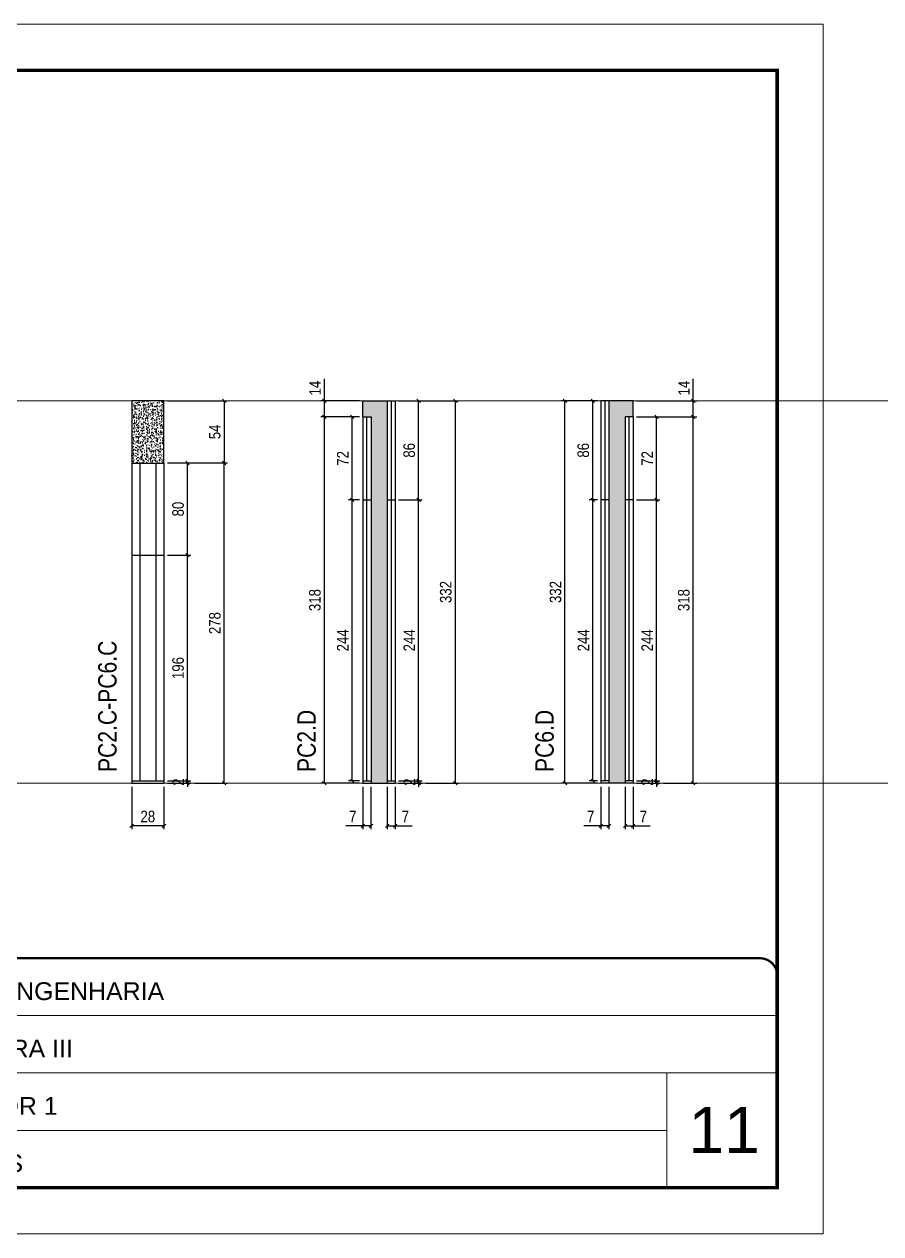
# Model space of a CAD drawing. Extents: x 2282 to 12463, y 760 to 16806.
# Drawn here: x 6859 to 7603, y 13394 to 14444 of the extents above; entities that cross this region are included whole.
import ezdxf

# ---------------------------------------------------------------- set-up
doc = ezdxf.new("R2010")
doc.units = 0
doc.linetypes.add('CONTINUO', pattern=[0])
doc.linetypes.add('DASHED', pattern=[0.75, 0.5, -0.25])
for name, color, linetype, lineweight in [('CARIMBO', 255, 'Continuous', 9), ('Folhas', 255, 'Continuous', 9), ('SARRAFO DE PRESSAO', 251, 'DASHED', 9)]:
    doc.layers.add(name, color=color, linetype=linetype, lineweight=lineweight)
for name, color, linetype in [('COTA', 241, 'Continuous'), ('NOMENCLATURA', 7, 'Continuous'), ('Painéis', 200, 'Continuous'), ('SARR_2.2x7', 40, 'Continuous')]:
    doc.layers.add(name, color=color, linetype=linetype)
doc.styles.add('ARIAL', font='arial.ttf')
doc.styles.add('ARIAL_NARROW', font='ARIALN.TTF', dxfattribs={"height": 0.2})
doc.styles.add('COTA TECNICA', font='techl___.ttf', dxfattribs={"height": 10})
doc.styles.add('COTA TECNICA-50', font='techl___.ttf', dxfattribs={"height": 10})
doc.styles.add('Tecnologia', font='')
doc.styles.get('Tecnologia').set_extended_font_data('Forgotten Futurist')
doc.dimstyles.new('COTA PAINEL-50', dxfattribs={"dimtxt": 10, "dimasz": 3, "dimexe": 3, "dimexo": 3, "dimgap": 3, "dimtad": 1, "dimdec": 1, "dimzin": 12, "dimdsep": 46, "dimtxsty": 'COTA TECNICA-50', "dimblk1": 'OBLIQUE', "dimblk2": 'OBLIQUE', "dimsah": 1, "dimcen": 0.9, "dimclrd": 4, "dimclre": 4, "dimclrt": 240, "dimadec": 1, "dimazin": 3, "dimtfac": 1, "dimtdec": 1, "dimtmove": 0, "dimatfit": 3, "dimfxl": 1, "dimtolj": 1, "dimtzin": 12, "dimarcsym": 0})
doc.dimstyles.new('PAINEL', dxfattribs={"dimtxt": 10, "dimasz": 3, "dimexe": 3, "dimexo": 3, "dimgap": 3, "dimtad": 1, "dimdec": 1, "dimzin": 12, "dimdsep": 46, "dimtxsty": 'COTA TECNICA', "dimblk1": 'OBLIQUE', "dimblk2": 'OBLIQUE', "dimsah": 1, "dimcen": 0.9, "dimclrd": 4, "dimclre": 4, "dimclrt": 240, "dimadec": 1, "dimazin": 3, "dimtfac": 1, "dimtdec": 1, "dimtmove": 0, "dimatfit": 3, "dimfxl": 1, "dimtolj": 1, "dimtzin": 12, "dimarcsym": 0})

# ---------------------------------------------------------------- blocks, each defined once
blk = doc.blocks.new('9999999999')
at = {"color": 30, "linetype": 'CONTINUO'}
for p, q in [((98564.6, 34230.2), (98564.6, 34429.4)), ((98564.6, 34379.6), (99584, 34379.6)), ((98564.6, 34329.8), (99488, 34329.8)), ((99584, 34329.8), (99488, 34329.8)), ((99488, 34329.8), (99488, 34230.2)), ((98564.6, 34280), (99488, 34280))]:
    blk.add_line(p, q, dxfattribs=at)
at = {"color": 30, "linetype": 'CONTINUO', "const_width": 2}
blk.add_lwpolyline([(99584, 34230.2), (99584, 34414.4, 0.414214), (99569, 34429.4), (98229, 34429.4, 0.414214), (98214, 34414.4), (98214, 34245.2, 0.414214), (98229, 34230.2), (99584, 34230.2)], format="xyb", dxfattribs=at)
at = {"layer": 'Folhas'}
blk.add_lwpolyline([(98139, 34190.2), (99624, 34190.2), (99624, 35240.2), (98139, 35240.2)], close=True, dxfattribs=at)
at = {"layer": 'Folhas', "color": 30, "const_width": 3}
blk.add_lwpolyline([(98214, 34230.2), (99584, 34230.2), (99584, 35200.2), (98214, 35200.2)], close=True, dxfattribs=at)
at = {"color": 7, "linetype": 'Continuous', "ltscale": 5, "style": 'ARIAL'}
for s, height, p in [('UNITÁ ENGENHARIA', 15.483, (98837.7, 34393.1)), ('ITAQUERA III', 15.483, (98837.7, 34343.3)), ('INFERIOR 1', 15.48, (98837.7, 34293.5)), ('NOVA SISTEMAS CONSTRUTIVOS', 11.059, (98263.2, 34267.2)), ('PILARES', 15.48, (98837.7, 34243.7))]:
    blk.add_text(s, height=height, dxfattribs=at).set_placement(p)
at = {"layer": 'Folhas', "color": 7, "style": 'Tecnologia', "width": 1.5}
for s, p in [('CLIENTE:', (98573.7, 34397.2)), ('OBRA:', (98573.7, 34347.3)), ('PAVIMENTO:', (98573.7, 34297.5)), ('PROJETO:', (98573.7, 34247.7))]:
    blk.add_text(s, height=14, dxfattribs=at).set_placement(p)
blk = doc.blocks.new('_Oblique')
at = {"color": 0, "linetype": 'ByBlock', "lineweight": -2}
blk.add_line((-0.5, -0.5), (0.5, 0.5), dxfattribs=at)
blk = doc.blocks.new('*D246')
at = {"layer": 'COTA', "color": 4, "lineweight": -2, "transparency": 16777216}
for p, q in [((6983.8, 13787.1), (7004.2, 13787.1)), ((7001.2, 13787.1), (7001.2, 13790.1)), ((7001.2, 13785.1), (7001.2, 13787.1)), ((6983.8, 13785.1), (7004.2, 13785.1)), ((7001.2, 13785.1), (7001.2, 13782.1))]:
    blk.add_line(p, q, dxfattribs=at)
at = {"layer": 'Defpoints', "color": 0, "transparency": 16777216}
for p in [(6980.8, 13787.1), (7001.2, 13787.1), (6980.8, 13785.1)]:
    blk.add_point(p, dxfattribs=at)
at = {"layer": 'COTA', "color": 4, "lineweight": -2, "transparency": 16777216, "xscale": 3, "yscale": 3, "zscale": 3}
for p, rotation in [((7001.2, 13787.1), 270), ((7001.2, 13785.1), 90)]:
    blk.add_blockref('_Oblique', p, dxfattribs=dict(at, rotation=rotation))
at = {"layer": 'COTA', "color": 240, "transparency": 16777216, "insert": (6993.2, 13786.1), "char_height": 10, "attachment_point": 5, "rotation": 90, "style": 'COTA TECNICA-50'}
blk.add_mtext('\\A1;2', dxfattribs=at)
blk = doc.blocks.new('*D247')
at = {"layer": 'COTA', "color": 4, "linetype": 'ByBlock', "lineweight": -2, "transparency": 16777216}
for p, q in [((7003.5, 14063.1), (7036.1, 14063.1)), ((7033.1, 13785.1), (7033.1, 14063.1)), ((7007.2, 13785.1), (7036.1, 13785.1))]:
    blk.add_line(p, q, dxfattribs=at)
at = {"layer": 'Defpoints', "color": 0, "linetype": 'ByBlock', "transparency": 16777216}
for p in [(7000.5, 14063.1), (7033.1, 14063.1), (7004.2, 13785.1)]:
    blk.add_point(p, dxfattribs=at)
at = {"layer": 'COTA', "color": 4, "linetype": 'ByBlock', "lineweight": -2, "transparency": 16777216, "xscale": 3, "yscale": 3, "zscale": 3}
for p, rotation in [((7033.1, 14063.1), 90), ((7033.1, 13785.1), 270)]:
    blk.add_blockref('_Oblique', p, dxfattribs=dict(at, rotation=rotation))
at = {"layer": 'COTA', "color": 240, "linetype": 'ByBlock', "transparency": 16777216, "insert": (7025, 13924.1), "char_height": 10, "attachment_point": 5, "rotation": 90, "style": 'COTA TECNICA'}
blk.add_mtext('\\A1;278', dxfattribs=at)
blk = doc.blocks.new('*D248')
at = {"layer": 'COTA', "color": 4, "linetype": 'ByBlock', "lineweight": -2, "transparency": 16777216}
for p, q in [((6983.8, 13983.1), (7004.2, 13983.1)), ((7001.2, 13787.1), (7001.2, 13983.1)), ((6983.8, 13787.1), (7004.2, 13787.1))]:
    blk.add_line(p, q, dxfattribs=at)
at = {"layer": 'Defpoints', "color": 0, "linetype": 'ByBlock', "transparency": 16777216}
for p in [(6980.8, 13983.1), (7001.2, 13983.1), (6980.8, 13787.1)]:
    blk.add_point(p, dxfattribs=at)
at = {"layer": 'COTA', "color": 4, "linetype": 'ByBlock', "lineweight": -2, "transparency": 16777216, "xscale": 3, "yscale": 3, "zscale": 3}
for p, rotation in [((7001.2, 13983.1), 90), ((7001.2, 13787.1), 270)]:
    blk.add_blockref('_Oblique', p, dxfattribs=dict(at, rotation=rotation))
at = {"layer": 'COTA', "color": 240, "linetype": 'ByBlock', "transparency": 16777216, "insert": (6993.1, 13885.1), "char_height": 10, "attachment_point": 5, "rotation": 90, "style": 'COTA TECNICA'}
blk.add_mtext('\\A1;196', dxfattribs=at)
blk = doc.blocks.new('*D249')
at = {"layer": 'COTA', "color": 4, "linetype": 'ByBlock', "lineweight": -2, "transparency": 16777216}
for p, q in [((6952.8, 13782.1), (6952.8, 13745.1)), ((6980.8, 13782.1), (6980.8, 13745.1)), ((6980.8, 13748.1), (6952.8, 13748.1))]:
    blk.add_line(p, q, dxfattribs=at)
at = {"layer": 'Defpoints', "color": 0, "linetype": 'ByBlock', "transparency": 16777216}
for p in [(6952.8, 13785.1), (6980.8, 13785.1), (6952.8, 13748.1)]:
    blk.add_point(p, dxfattribs=at)
at = {"layer": 'COTA', "color": 4, "linetype": 'ByBlock', "lineweight": -2, "transparency": 16777216, "xscale": 3, "yscale": 3, "zscale": 3, "rotation": 180}
blk.add_blockref('_Oblique', (6952.8, 13748.1), dxfattribs=at)
at = {"layer": 'COTA', "color": 4, "linetype": 'ByBlock', "lineweight": -2, "transparency": 16777216, "xscale": 3, "yscale": 3, "zscale": 3}
blk.add_blockref('_Oblique', (6980.8, 13748.1), dxfattribs=at)
at = {"layer": 'COTA', "color": 240, "linetype": 'ByBlock', "transparency": 16777216, "insert": (6966.8, 13756.2), "char_height": 10, "attachment_point": 5, "style": 'COTA TECNICA'}
blk.add_mtext('\\A1;28', dxfattribs=at)
blk = doc.blocks.new('*D250')
at = {"layer": 'COTA', "color": 4, "linetype": 'ByBlock', "lineweight": -2, "transparency": 16777216}
for p, q in [((6983.8, 14063.1), (7004.2, 14063.1)), ((7001.2, 13983.1), (7001.2, 14063.1)), ((6983.8, 13983.1), (7004.2, 13983.1))]:
    blk.add_line(p, q, dxfattribs=at)
at = {"layer": 'Defpoints', "color": 0, "linetype": 'ByBlock', "transparency": 16777216}
for p in [(6980.8, 14063.1), (7001.2, 14063.1), (6980.8, 13983.1)]:
    blk.add_point(p, dxfattribs=at)
at = {"layer": 'COTA', "color": 4, "linetype": 'ByBlock', "lineweight": -2, "transparency": 16777216, "xscale": 3, "yscale": 3, "zscale": 3}
for p, rotation in [((7001.2, 14063.1), 90), ((7001.2, 13983.1), 270)]:
    blk.add_blockref('_Oblique', p, dxfattribs=dict(at, rotation=rotation))
at = {"layer": 'COTA', "color": 240, "linetype": 'ByBlock', "transparency": 16777216, "insert": (6993.1, 14023.1), "char_height": 10, "attachment_point": 5, "rotation": 90, "style": 'COTA TECNICA'}
blk.add_mtext('\\A1;80', dxfattribs=at)
blk = doc.blocks.new('*D251')
at = {"layer": 'COTA', "color": 4, "lineweight": -2, "transparency": 16777216}
for p, q in [((6983.8, 14117.1), (7036.1, 14117.1)), ((7033.1, 14117.1), (7033.1, 14063.1)), ((6983.8, 14063.1), (7036.1, 14063.1))]:
    blk.add_line(p, q, dxfattribs=at)
at = {"layer": 'Defpoints', "color": 0, "transparency": 16777216}
for p in [(6980.8, 14117.1), (6980.8, 14063.1), (7033.1, 14063.1)]:
    blk.add_point(p, dxfattribs=at)
at = {"layer": 'COTA', "color": 4, "lineweight": -2, "transparency": 16777216, "xscale": 3, "yscale": 3, "zscale": 3}
for p, rotation in [((7033.1, 14117.1), 90), ((7033.1, 14063.1), 270)]:
    blk.add_blockref('_Oblique', p, dxfattribs=dict(at, rotation=rotation))
at = {"layer": 'COTA', "color": 240, "transparency": 16777216, "insert": (7025, 14090.1), "char_height": 10, "attachment_point": 5, "rotation": 90, "style": 'COTA TECNICA'}
blk.add_mtext('\\A1;54', dxfattribs=at)
blk = doc.blocks.new('*D252')
at = {"layer": 'COTA', "color": 4, "linetype": 'ByBlock', "lineweight": -2, "transparency": 16777216}
for p, q in [((7153.6, 13782.1), (7153.6, 13745.1)), ((7160.6, 13782.1), (7160.6, 13745.1)), ((7153.6, 13748.1), (7138.9, 13748.1)), ((7160.6, 13748.1), (7153.6, 13748.1))]:
    blk.add_line(p, q, dxfattribs=at)
at = {"layer": 'Defpoints', "color": 0, "linetype": 'ByBlock', "transparency": 16777216}
for p in [(7153.6, 13785.1), (7160.6, 13785.1), (7153.6, 13748.1)]:
    blk.add_point(p, dxfattribs=at)
at = {"layer": 'COTA', "color": 4, "linetype": 'ByBlock', "lineweight": -2, "transparency": 16777216, "xscale": 3, "yscale": 3, "zscale": 3, "rotation": 180}
blk.add_blockref('_Oblique', (7153.6, 13748.1), dxfattribs=at)
at = {"layer": 'COTA', "color": 4, "linetype": 'ByBlock', "lineweight": -2, "transparency": 16777216, "xscale": 3, "yscale": 3, "zscale": 3}
blk.add_blockref('_Oblique', (7160.6, 13748.1), dxfattribs=at)
at = {"layer": 'COTA', "color": 240, "linetype": 'ByBlock', "transparency": 16777216, "insert": (7144.8, 13756.2), "char_height": 10, "attachment_point": 5, "style": 'COTA TECNICA'}
blk.add_mtext('\\A1;7', dxfattribs=at)
blk = doc.blocks.new('*D253')
at = {"layer": 'COTA', "color": 4, "linetype": 'ByBlock', "lineweight": -2, "transparency": 16777216}
for p, q in [((7174.6, 13782.1), (7174.6, 13745.1)), ((7181.6, 13782.1), (7181.6, 13745.1)), ((7174.6, 13748.1), (7181.6, 13748.1)), ((7181.6, 13748.1), (7196.4, 13748.1))]:
    blk.add_line(p, q, dxfattribs=at)
at = {"layer": 'Defpoints', "color": 0, "linetype": 'ByBlock', "transparency": 16777216}
for p in [(7174.6, 13785.1), (7181.6, 13785.1), (7181.6, 13748.1)]:
    blk.add_point(p, dxfattribs=at)
at = {"layer": 'COTA', "color": 4, "linetype": 'ByBlock', "lineweight": -2, "transparency": 16777216, "xscale": 3, "yscale": 3, "zscale": 3, "rotation": 180}
blk.add_blockref('_Oblique', (7174.6, 13748.1), dxfattribs=at)
at = {"layer": 'COTA', "color": 4, "linetype": 'ByBlock', "lineweight": -2, "transparency": 16777216, "xscale": 3, "yscale": 3, "zscale": 3}
blk.add_blockref('_Oblique', (7181.6, 13748.1), dxfattribs=at)
at = {"layer": 'COTA', "color": 240, "linetype": 'ByBlock', "transparency": 16777216, "insert": (7190.5, 13756.2), "char_height": 10, "attachment_point": 5, "style": 'COTA TECNICA'}
blk.add_mtext('\\A1;7', dxfattribs=at)
blk = doc.blocks.new('*D254')
at = {"layer": 'COTA', "color": 4, "lineweight": -2, "transparency": 16777216}
for p, q in [((7184.6, 13787.1), (7205, 13787.1)), ((7202, 13787.1), (7202, 13790.1)), ((7202, 13785.1), (7202, 13787.1)), ((7184.6, 13785.1), (7205, 13785.1)), ((7202, 13785.1), (7202, 13782.1))]:
    blk.add_line(p, q, dxfattribs=at)
at = {"layer": 'Defpoints', "color": 0, "transparency": 16777216}
for p in [(7181.6, 13787.1), (7202, 13787.1), (7181.6, 13785.1)]:
    blk.add_point(p, dxfattribs=at)
at = {"layer": 'COTA', "color": 4, "lineweight": -2, "transparency": 16777216, "xscale": 3, "yscale": 3, "zscale": 3}
for p, rotation in [((7202, 13787.1), 270), ((7202, 13785.1), 90)]:
    blk.add_blockref('_Oblique', p, dxfattribs=dict(at, rotation=rotation))
at = {"layer": 'COTA', "color": 240, "transparency": 16777216, "insert": (7194, 13786.1), "char_height": 10, "attachment_point": 5, "rotation": 90, "style": 'COTA TECNICA-50'}
blk.add_mtext('\\A1;2', dxfattribs=at)
blk = doc.blocks.new('*D255')
at = {"layer": 'COTA', "color": 4, "linetype": 'ByBlock', "lineweight": -2, "transparency": 16777216}
for p, q in [((7184.6, 14117.1), (7236.9, 14117.1)), ((7233.9, 13785.1), (7233.9, 14117.1)), ((7208, 13785.1), (7236.9, 13785.1))]:
    blk.add_line(p, q, dxfattribs=at)
at = {"layer": 'Defpoints', "color": 0, "linetype": 'ByBlock', "transparency": 16777216}
for p in [(7181.6, 14117.1), (7233.9, 14117.1), (7205, 13785.1)]:
    blk.add_point(p, dxfattribs=at)
at = {"layer": 'COTA', "color": 4, "linetype": 'ByBlock', "lineweight": -2, "transparency": 16777216, "xscale": 3, "yscale": 3, "zscale": 3}
for p, rotation in [((7233.9, 14117.1), 90), ((7233.9, 13785.1), 270)]:
    blk.add_blockref('_Oblique', p, dxfattribs=dict(at, rotation=rotation))
at = {"layer": 'COTA', "color": 240, "linetype": 'ByBlock', "transparency": 16777216, "insert": (7225.6, 13951.1), "char_height": 10, "attachment_point": 5, "rotation": 90, "style": 'COTA TECNICA'}
blk.add_mtext('\\A1;332', dxfattribs=at)
blk = doc.blocks.new('*D256')
at = {"layer": 'COTA', "color": 4, "linetype": 'ByBlock', "lineweight": -2, "transparency": 16777216}
for p, q in [((7184.6, 14031.1), (7205, 14031.1)), ((7202, 13787.1), (7202, 14031.1)), ((7184.6, 13787.1), (7205, 13787.1))]:
    blk.add_line(p, q, dxfattribs=at)
at = {"layer": 'Defpoints', "color": 0, "linetype": 'ByBlock', "transparency": 16777216}
for p in [(7181.6, 14031.1), (7202, 14031.1), (7181.6, 13787.1)]:
    blk.add_point(p, dxfattribs=at)
at = {"layer": 'COTA', "color": 4, "linetype": 'ByBlock', "lineweight": -2, "transparency": 16777216, "xscale": 3, "yscale": 3, "zscale": 3}
for p, rotation in [((7202, 14031.1), 90), ((7202, 13787.1), 270)]:
    blk.add_blockref('_Oblique', p, dxfattribs=dict(at, rotation=rotation))
at = {"layer": 'COTA', "color": 240, "linetype": 'ByBlock', "transparency": 16777216, "insert": (7193.9, 13909.1), "char_height": 10, "attachment_point": 5, "rotation": 90, "style": 'COTA TECNICA'}
blk.add_mtext('\\A1;244', dxfattribs=at)
blk = doc.blocks.new('*D257')
at = {"layer": 'COTA', "color": 4, "linetype": 'ByBlock', "lineweight": -2, "transparency": 16777216}
for p, q in [((7184.6, 14117.1), (7205, 14117.1)), ((7202, 14031.1), (7202, 14117.1)), ((7184.6, 14031.1), (7205, 14031.1))]:
    blk.add_line(p, q, dxfattribs=at)
at = {"layer": 'Defpoints', "color": 0, "linetype": 'ByBlock', "transparency": 16777216}
for p in [(7181.6, 14117.1), (7202, 14117.1), (7181.6, 14031.1)]:
    blk.add_point(p, dxfattribs=at)
at = {"layer": 'COTA', "color": 4, "linetype": 'ByBlock', "lineweight": -2, "transparency": 16777216, "xscale": 3, "yscale": 3, "zscale": 3}
for p, rotation in [((7202, 14117.1), 90), ((7202, 14031.1), 270)]:
    blk.add_blockref('_Oblique', p, dxfattribs=dict(at, rotation=rotation))
at = {"layer": 'COTA', "color": 240, "linetype": 'ByBlock', "transparency": 16777216, "insert": (7193.8, 14074.1), "char_height": 10, "attachment_point": 5, "rotation": 90, "style": 'COTA TECNICA'}
blk.add_mtext('\\A1;86', dxfattribs=at)
blk = doc.blocks.new('*D258')
at = {"layer": 'COTA', "color": 4, "lineweight": -2, "transparency": 16777216}
for p, q in [((7150.6, 14103.1), (7117.1, 14103.1)), ((7120.1, 13785.1), (7120.1, 14103.1)), ((7150.6, 13785.1), (7117.1, 13785.1))]:
    blk.add_line(p, q, dxfattribs=at)
at = {"layer": 'Defpoints', "color": 0, "transparency": 16777216}
for p in [(7120.1, 14103.1), (7153.6, 14103.1), (7153.6, 13785.1)]:
    blk.add_point(p, dxfattribs=at)
at = {"layer": 'COTA', "color": 4, "lineweight": -2, "transparency": 16777216, "xscale": 3, "yscale": 3, "zscale": 3}
for p, rotation in [((7120.1, 14103.1), 90), ((7120.1, 13785.1), 270)]:
    blk.add_blockref('_Oblique', p, dxfattribs=dict(at, rotation=rotation))
at = {"layer": 'COTA', "color": 240, "transparency": 16777216, "insert": (7111.9, 13944.1), "char_height": 10, "attachment_point": 5, "rotation": 90, "style": 'COTA TECNICA'}
blk.add_mtext('\\A1;318', dxfattribs=at)
blk = doc.blocks.new('*D259')
at = {"layer": 'COTA', "color": 4, "lineweight": -2, "transparency": 16777216}
for p, q in [((7150.6, 14031.1), (7141.2, 14031.1)), ((7144.2, 13787.1), (7144.2, 14031.1)), ((7150.6, 13787.1), (7141.2, 13787.1))]:
    blk.add_line(p, q, dxfattribs=at)
at = {"layer": 'Defpoints', "color": 0, "transparency": 16777216}
for p in [(7144.2, 14031.1), (7153.6, 14031.1), (7153.6, 13787.1)]:
    blk.add_point(p, dxfattribs=at)
at = {"layer": 'COTA', "color": 4, "lineweight": -2, "transparency": 16777216, "xscale": 3, "yscale": 3, "zscale": 3}
for p, rotation in [((7144.2, 14031.1), 90), ((7144.2, 13787.1), 270)]:
    blk.add_blockref('_Oblique', p, dxfattribs=dict(at, rotation=rotation))
at = {"layer": 'COTA', "color": 240, "transparency": 16777216, "insert": (7136.1, 13909.1), "char_height": 10, "attachment_point": 5, "rotation": 90, "style": 'COTA TECNICA'}
blk.add_mtext('\\A1;244', dxfattribs=at)
blk = doc.blocks.new('*D260')
at = {"layer": 'COTA', "color": 4, "lineweight": -2, "transparency": 16777216}
for p, q in [((7150.6, 14103.1), (7141.2, 14103.1)), ((7144.2, 14031.1), (7144.2, 14103.1)), ((7150.6, 14031.1), (7141.2, 14031.1))]:
    blk.add_line(p, q, dxfattribs=at)
at = {"layer": 'Defpoints', "color": 0, "transparency": 16777216}
for p in [(7144.2, 14103.1), (7153.6, 14103.1), (7153.6, 14031.1)]:
    blk.add_point(p, dxfattribs=at)
at = {"layer": 'COTA', "color": 4, "lineweight": -2, "transparency": 16777216, "xscale": 3, "yscale": 3, "zscale": 3}
for p, rotation in [((7144.2, 14103.1), 90), ((7144.2, 14031.1), 270)]:
    blk.add_blockref('_Oblique', p, dxfattribs=dict(at, rotation=rotation))
at = {"layer": 'COTA', "color": 240, "transparency": 16777216, "insert": (7136.1, 14067.1), "char_height": 10, "attachment_point": 5, "rotation": 90, "style": 'COTA TECNICA'}
blk.add_mtext('\\A1;72', dxfattribs=at)
blk = doc.blocks.new('*D261')
at = {"layer": 'COTA', "color": 4, "lineweight": -2, "transparency": 16777216}
for p, q in [((7120.1, 14117.1), (7120.1, 14136.2)), ((7150.6, 14117.1), (7117.1, 14117.1)), ((7120.1, 14103.1), (7120.1, 14117.1)), ((7150.6, 14103.1), (7117.1, 14103.1))]:
    blk.add_line(p, q, dxfattribs=at)
at = {"layer": 'Defpoints', "color": 0, "transparency": 16777216}
for p in [(7120.1, 14117.1), (7153.6, 14117.1), (7153.6, 14103.1)]:
    blk.add_point(p, dxfattribs=at)
at = {"layer": 'COTA', "color": 4, "lineweight": -2, "transparency": 16777216, "xscale": 3, "yscale": 3, "zscale": 3}
for p, rotation in [((7120.1, 14117.1), 90), ((7120.1, 14103.1), 270)]:
    blk.add_blockref('_Oblique', p, dxfattribs=dict(at, rotation=rotation))
at = {"layer": 'COTA', "color": 240, "transparency": 16777216, "insert": (7112, 14128.1), "char_height": 10, "attachment_point": 5, "rotation": 90, "style": 'COTA TECNICA'}
blk.add_mtext('\\A1;14', dxfattribs=at)
blk = doc.blocks.new('*D266')
at = {"layer": 'COTA', "color": 4, "linetype": 'ByBlock', "lineweight": -2, "transparency": 16777216}
for p, q in [((7381.3, 13782.1), (7381.3, 13745.1)), ((7388.3, 13782.1), (7388.3, 13745.1)), ((7381.3, 13748.1), (7388.3, 13748.1)), ((7388.3, 13748.1), (7403, 13748.1))]:
    blk.add_line(p, q, dxfattribs=at)
at = {"layer": 'Defpoints', "color": 0, "linetype": 'ByBlock', "transparency": 16777216}
for p in [(7381.3, 13785.1), (7388.3, 13785.1), (7388.3, 13748.1)]:
    blk.add_point(p, dxfattribs=at)
at = {"layer": 'COTA', "color": 4, "linetype": 'ByBlock', "lineweight": -2, "transparency": 16777216, "xscale": 3, "yscale": 3, "zscale": 3, "rotation": 180}
blk.add_blockref('_Oblique', (7381.3, 13748.1), dxfattribs=at)
at = {"layer": 'COTA', "color": 4, "linetype": 'ByBlock', "lineweight": -2, "transparency": 16777216, "xscale": 3, "yscale": 3, "zscale": 3}
blk.add_blockref('_Oblique', (7388.3, 13748.1), dxfattribs=at)
at = {"layer": 'COTA', "color": 240, "linetype": 'ByBlock', "transparency": 16777216, "insert": (7397.1, 13756.2), "char_height": 10, "attachment_point": 5, "style": 'COTA TECNICA'}
blk.add_mtext('\\A1;7', dxfattribs=at)
blk = doc.blocks.new('*D262')
at = {"layer": 'COTA', "color": 4, "linetype": 'ByBlock', "lineweight": -2, "transparency": 16777216}
for p, q in [((7360.3, 13782.1), (7360.3, 13745.1)), ((7367.3, 13782.1), (7367.3, 13745.1)), ((7360.3, 13748.1), (7345.5, 13748.1)), ((7367.3, 13748.1), (7360.3, 13748.1))]:
    blk.add_line(p, q, dxfattribs=at)
at = {"layer": 'Defpoints', "color": 0, "linetype": 'ByBlock', "transparency": 16777216}
for p in [(7360.3, 13785.1), (7367.3, 13785.1), (7360.3, 13748.1)]:
    blk.add_point(p, dxfattribs=at)
at = {"layer": 'COTA', "color": 4, "linetype": 'ByBlock', "lineweight": -2, "transparency": 16777216, "xscale": 3, "yscale": 3, "zscale": 3, "rotation": 180}
blk.add_blockref('_Oblique', (7360.3, 13748.1), dxfattribs=at)
at = {"layer": 'COTA', "color": 4, "linetype": 'ByBlock', "lineweight": -2, "transparency": 16777216, "xscale": 3, "yscale": 3, "zscale": 3}
blk.add_blockref('_Oblique', (7367.3, 13748.1), dxfattribs=at)
at = {"layer": 'COTA', "color": 240, "linetype": 'ByBlock', "transparency": 16777216, "insert": (7351.4, 13756.2), "char_height": 10, "attachment_point": 5, "style": 'COTA TECNICA'}
blk.add_mtext('\\A1;7', dxfattribs=at)
blk = doc.blocks.new('*D263')
at = {"layer": 'COTA', "color": 4, "lineweight": -2, "transparency": 16777216}
for p, q in [((7391.3, 13787.1), (7411.6, 13787.1)), ((7408.6, 13787.1), (7408.6, 13790.1)), ((7408.6, 13785.1), (7408.6, 13787.1)), ((7391.3, 13785.1), (7411.6, 13785.1)), ((7408.6, 13785.1), (7408.6, 13782.1))]:
    blk.add_line(p, q, dxfattribs=at)
at = {"layer": 'Defpoints', "color": 0, "transparency": 16777216}
for p in [(7388.3, 13787.1), (7408.6, 13787.1), (7388.3, 13785.1)]:
    blk.add_point(p, dxfattribs=at)
at = {"layer": 'COTA', "color": 4, "lineweight": -2, "transparency": 16777216, "xscale": 3, "yscale": 3, "zscale": 3}
for p, rotation in [((7408.6, 13787.1), 270), ((7408.6, 13785.1), 90)]:
    blk.add_blockref('_Oblique', p, dxfattribs=dict(at, rotation=rotation))
at = {"layer": 'COTA', "color": 240, "transparency": 16777216, "insert": (7400.6, 13786.1), "char_height": 10, "attachment_point": 5, "rotation": 90, "style": 'COTA TECNICA-50'}
blk.add_mtext('\\A1;2', dxfattribs=at)
blk = doc.blocks.new('*D264')
at = {"layer": 'COTA', "color": 4, "linetype": 'ByBlock', "lineweight": -2, "transparency": 16777216}
for p, q in [((7391.3, 14103.1), (7443.5, 14103.1)), ((7440.5, 13785.1), (7440.5, 14103.1)), ((7414.6, 13785.1), (7443.5, 13785.1))]:
    blk.add_line(p, q, dxfattribs=at)
at = {"layer": 'Defpoints', "color": 0, "linetype": 'ByBlock', "transparency": 16777216}
for p in [(7388.3, 14103.1), (7440.5, 14103.1), (7411.6, 13785.1)]:
    blk.add_point(p, dxfattribs=at)
at = {"layer": 'COTA', "color": 4, "linetype": 'ByBlock', "lineweight": -2, "transparency": 16777216, "xscale": 3, "yscale": 3, "zscale": 3}
for p, rotation in [((7440.5, 14103.1), 90), ((7440.5, 13785.1), 270)]:
    blk.add_blockref('_Oblique', p, dxfattribs=dict(at, rotation=rotation))
at = {"layer": 'COTA', "color": 240, "linetype": 'ByBlock', "transparency": 16777216, "insert": (7432.3, 13944.1), "char_height": 10, "attachment_point": 5, "rotation": 90, "style": 'COTA TECNICA'}
blk.add_mtext('\\A1;318', dxfattribs=at)
blk = doc.blocks.new('*D267')
at = {"layer": 'COTA', "color": 4, "linetype": 'ByBlock', "lineweight": -2, "transparency": 16777216}
for p, q in [((7391.3, 14031.1), (7411.6, 14031.1)), ((7408.6, 13787.1), (7408.6, 14031.1)), ((7391.3, 13787.1), (7411.6, 13787.1))]:
    blk.add_line(p, q, dxfattribs=at)
at = {"layer": 'Defpoints', "color": 0, "linetype": 'ByBlock', "transparency": 16777216}
for p in [(7388.3, 14031.1), (7408.6, 14031.1), (7388.3, 13787.1)]:
    blk.add_point(p, dxfattribs=at)
at = {"layer": 'COTA', "color": 4, "linetype": 'ByBlock', "lineweight": -2, "transparency": 16777216, "xscale": 3, "yscale": 3, "zscale": 3}
for p, rotation in [((7408.6, 14031.1), 90), ((7408.6, 13787.1), 270)]:
    blk.add_blockref('_Oblique', p, dxfattribs=dict(at, rotation=rotation))
at = {"layer": 'COTA', "color": 240, "linetype": 'ByBlock', "transparency": 16777216, "insert": (7400.5, 13909.1), "char_height": 10, "attachment_point": 5, "rotation": 90, "style": 'COTA TECNICA'}
blk.add_mtext('\\A1;244', dxfattribs=at)
blk = doc.blocks.new('*D265')
at = {"layer": 'COTA', "color": 4, "linetype": 'ByBlock', "lineweight": -2, "transparency": 16777216}
for p, q in [((7391.3, 14103.1), (7411.6, 14103.1)), ((7408.6, 14031.1), (7408.6, 14103.1)), ((7391.3, 14031.1), (7411.6, 14031.1))]:
    blk.add_line(p, q, dxfattribs=at)
at = {"layer": 'Defpoints', "color": 0, "linetype": 'ByBlock', "transparency": 16777216}
for p in [(7388.3, 14103.1), (7408.6, 14103.1), (7388.3, 14031.1)]:
    blk.add_point(p, dxfattribs=at)
at = {"layer": 'COTA', "color": 4, "linetype": 'ByBlock', "lineweight": -2, "transparency": 16777216, "xscale": 3, "yscale": 3, "zscale": 3}
for p, rotation in [((7408.6, 14103.1), 90), ((7408.6, 14031.1), 270)]:
    blk.add_blockref('_Oblique', p, dxfattribs=dict(at, rotation=rotation))
at = {"layer": 'COTA', "color": 240, "linetype": 'ByBlock', "transparency": 16777216, "insert": (7400.5, 14067.1), "char_height": 10, "attachment_point": 5, "rotation": 90, "style": 'COTA TECNICA'}
blk.add_mtext('\\A1;72', dxfattribs=at)
blk = doc.blocks.new('*D268')
at = {"layer": 'COTA', "color": 4, "lineweight": -2, "transparency": 16777216}
for p, q in [((7440.5, 14117.1), (7440.5, 14136.2)), ((7391.3, 14117.1), (7443.5, 14117.1)), ((7440.5, 14103.1), (7440.5, 14117.1)), ((7391.3, 14103.1), (7443.5, 14103.1))]:
    blk.add_line(p, q, dxfattribs=at)
at = {"layer": 'Defpoints', "color": 0, "transparency": 16777216}
for p in [(7388.3, 14117.1), (7440.5, 14117.1), (7388.3, 14103.1)]:
    blk.add_point(p, dxfattribs=at)
at = {"layer": 'COTA', "color": 4, "lineweight": -2, "transparency": 16777216, "xscale": 3, "yscale": 3, "zscale": 3}
for p, rotation in [((7440.5, 14117.1), 90), ((7440.5, 14103.1), 270)]:
    blk.add_blockref('_Oblique', p, dxfattribs=dict(at, rotation=rotation))
at = {"layer": 'COTA', "color": 240, "transparency": 16777216, "insert": (7432.4, 14128.1), "char_height": 10, "attachment_point": 5, "rotation": 90, "style": 'COTA TECNICA'}
blk.add_mtext('\\A1;14', dxfattribs=at)
blk = doc.blocks.new('*D269')
at = {"layer": 'COTA', "color": 4, "lineweight": -2, "transparency": 16777216}
for p, q in [((7357.3, 14117.1), (7326.1, 14117.1)), ((7329.1, 13785.1), (7329.1, 14117.1)), ((7357.3, 13785.1), (7326.1, 13785.1))]:
    blk.add_line(p, q, dxfattribs=at)
at = {"layer": 'Defpoints', "color": 0, "transparency": 16777216}
for p in [(7329.1, 14117.1), (7360.3, 14117.1), (7360.3, 13785.1)]:
    blk.add_point(p, dxfattribs=at)
at = {"layer": 'COTA', "color": 4, "lineweight": -2, "transparency": 16777216, "xscale": 3, "yscale": 3, "zscale": 3}
for p, rotation in [((7329.1, 14117.1), 90), ((7329.1, 13785.1), 270)]:
    blk.add_blockref('_Oblique', p, dxfattribs=dict(at, rotation=rotation))
at = {"layer": 'COTA', "color": 240, "transparency": 16777216, "insert": (7320.9, 13951.1), "char_height": 10, "attachment_point": 5, "rotation": 90, "style": 'COTA TECNICA'}
blk.add_mtext('\\A1;332', dxfattribs=at)
blk = doc.blocks.new('*D270')
at = {"layer": 'COTA', "color": 4, "lineweight": -2, "transparency": 16777216}
for p, q in [((7357.3, 14031.1), (7350.2, 14031.1)), ((7353.2, 13787.1), (7353.2, 14031.1)), ((7357.3, 13787.1), (7350.2, 13787.1))]:
    blk.add_line(p, q, dxfattribs=at)
at = {"layer": 'Defpoints', "color": 0, "transparency": 16777216}
for p in [(7353.2, 14031.1), (7360.3, 14031.1), (7360.3, 13787.1)]:
    blk.add_point(p, dxfattribs=at)
at = {"layer": 'COTA', "color": 4, "lineweight": -2, "transparency": 16777216, "xscale": 3, "yscale": 3, "zscale": 3}
for p, rotation in [((7353.2, 14031.1), 90), ((7353.2, 13787.1), 270)]:
    blk.add_blockref('_Oblique', p, dxfattribs=dict(at, rotation=rotation))
at = {"layer": 'COTA', "color": 240, "transparency": 16777216, "insert": (7345.1, 13909.1), "char_height": 10, "attachment_point": 5, "rotation": 90, "style": 'COTA TECNICA'}
blk.add_mtext('\\A1;244', dxfattribs=at)
blk = doc.blocks.new('*D271')
at = {"layer": 'COTA', "color": 4, "lineweight": -2, "transparency": 16777216}
for p, q in [((7357.3, 14117.1), (7350.2, 14117.1)), ((7353.2, 14031.1), (7353.2, 14117.1)), ((7357.3, 14031.1), (7350.2, 14031.1))]:
    blk.add_line(p, q, dxfattribs=at)
at = {"layer": 'Defpoints', "color": 0, "transparency": 16777216}
for p in [(7353.2, 14117.1), (7360.3, 14117.1), (7360.3, 14031.1)]:
    blk.add_point(p, dxfattribs=at)
at = {"layer": 'COTA', "color": 4, "lineweight": -2, "transparency": 16777216, "xscale": 3, "yscale": 3, "zscale": 3}
for p, rotation in [((7353.2, 14117.1), 90), ((7353.2, 14031.1), 270)]:
    blk.add_blockref('_Oblique', p, dxfattribs=dict(at, rotation=rotation))
at = {"layer": 'COTA', "color": 240, "transparency": 16777216, "insert": (7345, 14074.1), "char_height": 10, "attachment_point": 5, "rotation": 90, "style": 'COTA TECNICA'}
blk.add_mtext('\\A1;86', dxfattribs=at)

msp = doc.modelspace()

# ---------------------------------------------------------------- hatches: boundary and pattern name
at = {"layer": 'COTA'}
h = msp.add_hatch(dxfattribs=at)
h.set_pattern_fill('AR-CONC', color=256, scale=0.03)
h.set_pattern_definition([(50, (1255.8135, -1148.575), (5.4655401, -0.4781726), [0.5715, -6.2865]), (355, (1255.8135, -1148.575), (-1.0573026, 5.7317054), [0.4572, -5.0292175]), (100.451445, (1256.269, -1148.615), (4.4082374, 5.2535326), [0.4857003, -5.3427073]), (46.1842, (1255.8135, -1147.051), (8.1323712, -1.2612698), [0.85725, -9.42975]), (96.63556, (1256.491, -1147.156), (7.122124, 7.4227837), [0.7285507, -8.0140682]), (351.18415, (1255.8135, -1147.051), (7.122124, 7.4227837), [0.685799, -7.543792]), (21, (1256.5755, -1147.432), (4.5484317, -3.067956), [0.5715, -6.2865]), (326, (1256.5755, -1147.432), (1.8540609, 5.525639), [0.4572, -5.0292]), (71.451445, (1256.9545, -1147.688), (6.4024926, 2.457683), [0.4857003, -5.3426981]), (37.5, (1255.8135, -1148.5751), (0.0926581, 2.53665117), [0, -4.96824, 0, -5.1054, 0, -5.04825]), (7.5, (1255.8135, -1148.575), (2.00458988, 3.00541724), [0, -2.91084, 0, -4.85394, 0, -1.92405]), (327.5, (1254.1142, -1148.5751), (4.06771786, -0.17186232), [0, -1.905, 0, -5.9436, 0, -7.8867]), (317.5, (1253.3522, -1148.575), (4.44387544, 0.7627947), [0, -2.4765, 0, -3.94716, 0, -5.6007])])
h.paths.add_polyline_path([(6980.84, 14117.07), (6952.84, 14117.07), (6952.84, 14063.07), (6980.84, 14063.07)])
h = msp.add_hatch(dxfattribs=at)
h.set_pattern_fill('AR-CONC', color=256, scale=0.03)
h.set_pattern_definition([(50, (-12.6656, 0), (5.4655401, -0.4781726), [0.5715, -6.2865]), (355, (-12.6656, 0), (-1.0573026, 5.7317054), [0.4572, -5.0292175]), (100.451445, (-12.21, -0.04), (4.4082374, 5.2535326), [0.4857003, -5.3427073]), (46.1842, (-12.6656, 1.524), (8.1323712, -1.2612698), [0.85725, -9.42975]), (96.63556, (-11.988, 1.419), (7.122124, 7.4227837), [0.7285507, -8.0140682]), (351.18415, (-12.666, 1.524), (7.122124, 7.4227837), [0.685799, -7.543792]), (21, (-11.9036, 1.143), (4.5484317, -3.067956), [0.5715, -6.2865]), (326, (-11.9036, 1.143), (1.8540609, 5.525639), [0.4572, -5.0292]), (71.451445, (-11.5246, 0.8873), (6.4024926, 2.457683), [0.4857003, -5.3426981]), (37.5, (-12.6656, 0), (0.0926581, 2.53665117), [0, -4.96824, 0, -5.1054, 0, -5.04825]), (7.5, (-12.6656, 0), (2.00458988, 3.00541724), [0, -2.91084, 0, -4.85394, 0, -1.92405]), (327.5, (-14.3649, 0), (4.06771786, -0.17186232), [0, -1.905, 0, -5.9436, 0, -7.8867]), (317.5, (-15.127, 0), (4.44387544, 0.7627947), [0, -2.4765, 0, -3.94716, 0, -5.6007])])
h.paths.add_polyline_path([(7160.62, 13785.07), (7174.62, 13785.07), (7174.62, 14117.07), (7153.62, 14117.07), (7153.62, 14103.07), (7160.62, 14103.07)])
h = msp.add_hatch(dxfattribs=at)
h.set_pattern_fill('AR-CONC', color=256, scale=0.03)
h.set_pattern_definition([(50, (193.972, 0), (5.4655401, -0.4781726), [0.5715, -6.2865]), (355, (193.972, 0), (-1.0573026, 5.7317054), [0.4572, -5.0292175]), (100.451445, (194.4275, -0.04), (4.4082374, 5.2535326), [0.4857003, -5.3427073]), (46.1842, (193.972, 1.524), (8.1323712, -1.2612698), [0.85725, -9.42975]), (96.63556, (194.65, 1.419), (7.122124, 7.4227837), [0.7285507, -8.0140682]), (351.18415, (193.972, 1.524), (7.122124, 7.4227837), [0.685799, -7.543792]), (21, (194.734, 1.143), (4.5484317, -3.067956), [0.5715, -6.2865]), (326, (194.734, 1.143), (1.8540609, 5.525639), [0.4572, -5.0292]), (71.451445, (195.113, 0.8873), (6.4024926, 2.457683), [0.4857003, -5.3426981]), (37.5, (193.972, 0), (0.0926581, 2.53665117), [0, -4.96824, 0, -5.1054, 0, -5.04825]), (7.5, (193.972, 0), (2.00458988, 3.00541724), [0, -2.91084, 0, -4.85394, 0, -1.92405]), (327.5, (192.2727, 0), (4.06771786, -0.17186232), [0, -1.905, 0, -5.9436, 0, -7.8867]), (317.5, (191.5107, 0), (4.44387544, 0.7627947), [0, -2.4765, 0, -3.94716, 0, -5.6007])])
h.paths.add_polyline_path([(7381.26, 14103.07), (7388.26, 14103.07), (7388.26, 14117.07), (7367.26, 14117.07), (7367.26, 13785.07), (7381.26, 13785.07)])

# ---------------------------------------------------------------- linework, layer by layer
at = {"layer": 'CARIMBO', "color": 3}
for p, q in [((2282.39, 14117.07), (9611.68, 14117.07)), ((2282.39, 13785.07), (9611.68, 13785.07))]:
    msp.add_line(p, q, dxfattribs=at)
at = {"layer": 'COTA'}
for p, q in [((7153.62, 14103.07), (7153.62, 14117.07)), ((7153.62, 14117.07), (7174.62, 14117.07)), ((7388.26, 14117.07), (7367.26, 14117.07)), ((7388.26, 14103.07), (7388.26, 14117.07)), ((7160.62, 13785.07), (7174.62, 13785.07)), ((7381.26, 13785.07), (7367.26, 13785.07))]:
    msp.add_line(p, q, dxfattribs=at)
msp.add_lwpolyline([(6952.84, 14063.07), (6980.84, 14063.07), (6980.84, 14117.07), (6952.84, 14117.07)], close=True, dxfattribs=at)
at = {"layer": 'Painéis'}
for p, q in [((7174.62, 14117.07), (7181.62, 14117.07)), ((7174.62, 14117.07), (7174.62, 13785.07)), ((7181.62, 14117.07), (7181.62, 13785.07)), ((7367.26, 14117.07), (7360.26, 14117.07)), ((7360.26, 14117.07), (7360.26, 13785.07)), ((7367.26, 14117.07), (7367.26, 13785.07)), ((7153.62, 14103.07), (7160.62, 14103.07)), ((7153.62, 14103.07), (7153.62, 13785.07)), ((7160.62, 14103.07), (7160.62, 13785.07)), ((7388.26, 14103.07), (7381.26, 14103.07)), ((7381.26, 14103.07), (7381.26, 13785.07)), ((7388.26, 14103.07), (7388.26, 13785.07)), ((6952.84, 14063.07), (6980.84, 14063.07)), ((6952.84, 14063.07), (6952.84, 13785.07)), ((6980.84, 14063.07), (6980.84, 13785.07)), ((7153.62, 14031.07), (7160.62, 14031.07)), ((7174.62, 14031.07), (7181.62, 14031.07)), ((7367.26, 14031.07), (7360.26, 14031.07)), ((7388.26, 14031.07), (7381.26, 14031.07)), ((6952.84, 13983.07), (6980.84, 13983.07)), ((6952.84, 13787.07), (6980.84, 13787.07)), ((7153.62, 13787.07), (7160.62, 13787.07)), ((7174.62, 13787.07), (7181.62, 13787.07)), ((7367.26, 13787.07), (7360.26, 13787.07)), ((7388.26, 13787.07), (7381.26, 13787.07)), ((6952.84, 13785.07), (6980.84, 13785.07)), ((7153.62, 13785.07), (7160.62, 13785.07)), ((7174.62, 13785.07), (7181.62, 13785.07)), ((7367.26, 13785.07), (7360.26, 13785.07)), ((7388.26, 13785.07), (7381.26, 13785.07))]:
    msp.add_line(p, q, dxfattribs=at)
at = {"layer": 'SARR_2.2x7'}
for p, q in [((7178.12, 14117.07), (7178.12, 13787.07)), ((7363.76, 14117.07), (7363.76, 13787.07)), ((7157.12, 13787.07), (7157.12, 14103.07)), ((7384.76, 13787.07), (7384.76, 14103.07)), ((6959.84, 14063.07), (6959.84, 13787.07)), ((6973.84, 14063.07), (6973.84, 13787.07))]:
    msp.add_line(p, q, dxfattribs=at)

# ---------------------------------------------------------------- block references
at = {"layer": 'SARRAFO DE PRESSAO', "color": 6, "linetype": 'ByBlock'}
msp.add_blockref('9999999999', (-92070.59, -20796.22), dxfattribs=at)

# ---------------------------------------------------------------- texts
at = {"layer": 'CARIMBO', "style": 'ARIAL'}
msp.add_text('11', height=40, dxfattribs=at).set_placement((7436.25, 13464.13))
at = {"layer": 'NOMENCLATURA', "style": 'ARIAL_NARROW'}
for s, p in [('PC2.C-PC6.C', (6939.67, 13794.84)), ('PC2.D', (7112.67, 13794.84)), ('PC6.D', (7319.31, 13794.84))]:
    msp.add_text(s, height=16, rotation=90, dxfattribs=at).set_placement(p)

# ---------------------------------------------------------------- dimensions: what is measured, and where the dimension line sits
at = {"layer": 'COTA'}
for base, p1, p2, picture, middle in [((7120.12, 14117.07), (7153.62, 14103.07), (7153.62, 14117.07), '*D261', (7112.05, 14128.13)), ((7440.49, 14117.07), (7388.26, 14103.07), (7388.26, 14117.07), '*D268', (7432.42, 14128.13)), ((7033.08, 14063.07), (6980.84, 14117.07), (6980.84, 14063.07), '*D251', (7024.97, 14090.07)), ((7329.14, 14117.07), (7360.26, 13785.07), (7360.26, 14117.07), '*D269', (7320.92, 13951.07)), ((7120.12, 14103.07), (7153.62, 13785.07), (7153.62, 14103.07), '*D258', (7111.88, 13944.07)), ((7144.15, 14031.07), (7153.62, 13787.07), (7153.62, 14031.07), '*D259', (7136.08, 13909.07)), ((7353.15, 14031.07), (7360.26, 13787.07), (7360.26, 14031.07), '*D270', (7345.08, 13909.07))]:
    dim = msp.add_linear_dim(base=base, p1=p1, p2=p2, angle=90, dimstyle='PAINEL', dxfattribs=at)
    dim.commit()
    dim.dimension.update_dxf_attribs({"geometry": picture, "text_midpoint": middle})
at = {"layer": 'COTA', "color": 3, "linetype": 'ByBlock'}
for base, p1, p2, picture, middle in [((7233.85, 14117.07), (7204.97, 13785.07), (7181.62, 14117.07), '*D255', (7225.64, 13951.07)), ((7440.49, 14103.07), (7411.61, 13785.07), (7388.26, 14103.07), '*D264', (7432.25, 13944.07)), ((7033.08, 14063.07), (7004.19, 13785.07), (7000.51, 14063.07), '*D247', (7024.98, 13924.07))]:
    dim = msp.add_linear_dim(base=base, p1=p1, p2=p2, angle=90, dimstyle='PAINEL', override={"dimarcsym": 1}, dxfattribs=at)
    dim.commit()
    dim.dimension.update_dxf_attribs({"geometry": picture, "text_midpoint": middle})
at = {"layer": 'COTA', "linetype": 'ByBlock'}
for base, p1, p2, angle, override, picture, middle in [((7201.97, 14117.07), (7181.62, 14031.07), (7181.62, 14117.07), 90, {"dimarcsym": 2}, '*D257', (7193.84, 14074.07)), ((7408.61, 14103.07), (7388.26, 14031.07), (7388.26, 14103.07), 90, {"dimarcsym": 2}, '*D265', (7400.53, 14067.07)), ((7001.19, 14063.07), (6980.84, 13983.07), (6980.84, 14063.07), 90, {"dimarcsym": 2}, '*D250', (6993.07, 14023.07)), ((7201.97, 14031.07), (7181.62, 13787.07), (7181.62, 14031.07), 90, {"dimarcsym": 1}, '*D256', (7193.9, 13909.07)), ((7408.61, 14031.07), (7388.26, 13787.07), (7388.26, 14031.07), 90, {"dimarcsym": 1}, '*D267', (7400.53, 13909.07)), ((7001.19, 13983.07), (6980.84, 13787.07), (6980.84, 13983.07), 90, {"dimarcsym": 1}, '*D248', (6993.06, 13885.07)), ((7181.62, 13748.15), (7174.62, 13785.07), (7181.62, 13785.07), 180, {"dimarcsym": 2}, '*D253', (7190.49, 13756.22)), ((7360.26, 13748.15), (7367.26, 13785.07), (7360.26, 13785.07), 0, {"dimarcsym": 2}, '*D262', (7351.39, 13756.22)), ((7388.26, 13748.15), (7381.26, 13785.07), (7388.26, 13785.07), 180, {"dimarcsym": 2}, '*D266', (7397.12, 13756.22))]:
    dim = msp.add_linear_dim(base=base, p1=p1, p2=p2, angle=angle, dimstyle='PAINEL', override=override, dxfattribs=at)
    dim.commit()
    dim.dimension.update_dxf_attribs({"geometry": picture, "text_midpoint": middle})
at = {"layer": 'COTA'}
for base, p1, p2, picture, middle in [((7353.15, 14117.07), (7360.26, 14031.07), (7360.26, 14117.07), '*D271', (7345.03, 14074.07)), ((7144.15, 14103.07), (7153.62, 14031.07), (7153.62, 14103.07), '*D260', (7136.08, 14067.07))]:
    dim = msp.add_linear_dim(base=base, p1=p1, p2=p2, angle=90, dimstyle='PAINEL', override={"dimtmove": 1}, dxfattribs=at)
    dim.commit()
    dim.dimension.update_dxf_attribs({"geometry": picture, "text_midpoint": middle})
for base, p1, p2, picture, middle in [((7001.19, 13787.07), (6980.84, 13785.07), (6980.84, 13787.07), '*D246', (7001.19, 13786.07)), ((7201.97, 13787.07), (7181.62, 13785.07), (7181.62, 13787.07), '*D254', (7201.97, 13786.07)), ((7408.61, 13787.07), (7388.26, 13785.07), (7388.26, 13787.07), '*D263', (7408.61, 13786.07))]:
    dim = msp.add_linear_dim(base=base, p1=p1, p2=p2, angle=90, dimstyle='COTA PAINEL-50', dxfattribs=at)
    dim.commit()
    dim.dimension.update_dxf_attribs({"geometry": picture, "text_midpoint": middle, "dimtype": 160})
at = {"layer": 'COTA', "linetype": 'ByBlock'}
for base, p1, p2, picture, middle in [((6952.84, 13748.15), (6980.84, 13785.07), (6952.84, 13785.07), '*D249', (6966.84, 13756.24)), ((7153.62, 13748.15), (7160.62, 13785.07), (7153.62, 13785.07), '*D252', (7144.75, 13756.22))]:
    dim = msp.add_linear_dim(base=base, p1=p1, p2=p2, dimstyle='PAINEL', override={"dimarcsym": 2}, dxfattribs=at)
    dim.commit()
    dim.dimension.update_dxf_attribs({"geometry": picture, "text_midpoint": middle})

doc.saveas('drawing.dxf')
